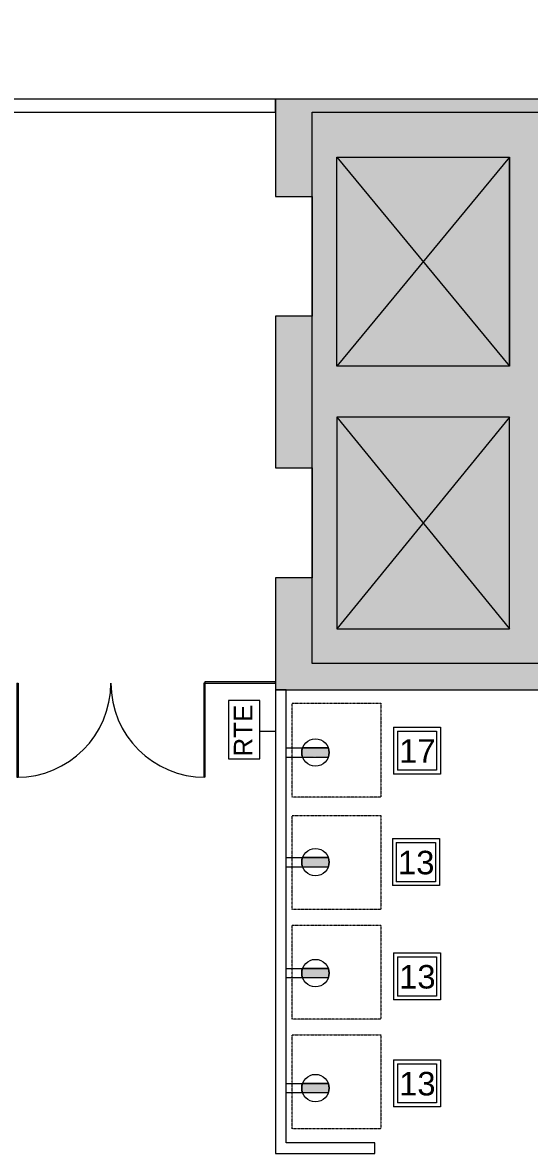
# Model space of a CAD drawing. Header units: inches. Extents: x 1 to 4574, y -953 to 1388.
# Drawn here: x 2174 to 2367.8, y -341.2 to 91.7 of the extents above; entities that cross this region are included whole.
import ezdxf

# ---------------------------------------------------------------- set-up
doc = ezdxf.new("R2010")
doc.units = ezdxf.units.IN
doc.header["$MEASUREMENT"] = 0
doc.linetypes.add('Overhead', pattern=[0.15625, 0.09375, -0.0625])
for name, color, linetype, lineweight in [('3rd Floor Revit Background_dwg', 8, 'Continuous', 9), ('A-ANNO-NOTE', 131, 'Continuous', 20), ('A-DETL-GENF', 92, 'Continuous', 9), ('A-DETL-MEDM', 33, 'Continuous', 20), ('A-DETL-THIN', 151, 'Continuous', 9), ('A-DOOR', 31, 'Continuous', 9), ('A-FLOR-OVHD', 1, 'Overhead', 9), ('A-WALL', 113, 'Continuous', 50), ('AWAEX', 7, 'Continuous', 9), ('G-ANNO-TEXT', 231, 'Continuous', 9), ('I-WALL', 2, 'Continuous', 9)]:
    doc.layers.add(name, color=color, linetype=linetype, lineweight=lineweight)
doc.styles.add('Arial', font='arial.ttf', dxfattribs={"height": 9})
doc.styles.add('Arial_4', font='arial.ttf', dxfattribs={"height": 7.125})

# ---------------------------------------------------------------- blocks, each defined once
blk = doc.blocks.new('Double-Glass - No Frame - 72_ x 96_-2616943-3rd Floor New Construction - Tel_Data_Elec Plan')
at = {"layer": 'A-DOOR', "color": 250, "lineweight": 20}
for p, q in [((-36, -0.25), (-36, -36.25)), ((-36, -0.25), (-35.5, -0.25)), ((-35.5, -0.25), (-35.5, -36.25)), ((35.5, -0.25), (35.5, -36.25)), ((36, -0.25), (35.5, -0.25)), ((36, -0.25), (36, -36.25)), ((-36, -36.25), (-35.5, -36.25))]:
    blk.add_line(p, q, dxfattribs=at)
at = {"layer": 'A-DOOR'}
for centre, start, end in [((-36, -0.25), 270, 360), ((36, -0.25), 180, 270)]:
    blk.add_arc(centre, 36, start, end, dxfattribs=at)
blk = doc.blocks.new('3rd Floor Revit Background_dwg-1506769-3rd Floor New Construction - Tel_Data_Elec Plan')
at = {"layer": 'AWAEX'}
for p, q in [((863.19, 62.36), (393.16, 62.36)), ((482.62, 40.18), (416.62, -39.82)), ((416.62, 40.18), (482.62, -39.82)), ((482.62, -39.82), (482.62, 40.18)), ((482.62, -59.36), (416.62, -140.36)), ((416.62, -59.36), (482.62, -140.36)), ((482.62, -140.36), (482.62, -59.36)), ((393.16, -161.23), (393.16, -163.73))]:
    blk.add_line(p, q, dxfattribs=at)
at = {"layer": 'AWAEX', "flags": 128}
for points in [[(393.16, 57.36), (393.16, 25.14), (407.16, 25.14)], [(407.16, -120.86), (393.16, -120.86), (393.16, -160.73)], [(397.16, -163.73), (531.66, -163.73), (531.66, -147.94), (545.07, -147.94)]]:
    blk.add_lwpolyline(points, dxfattribs=at)
for points in [[(504.16, -153.73), (407.16, -153.73), (407.16, 57.36), (504.16, 57.36)], [(416.62, 40.18), (482.62, 40.18), (482.62, -39.82), (416.62, -39.82)], [(393.16, -78.73), (407.16, -78.73), (407.16, -20.73), (393.16, -20.73)], [(416.62, -140.36), (482.62, -140.36), (482.62, -59.36), (416.62, -59.36)]]:
    blk.add_lwpolyline(points, close=True, dxfattribs=at)
blk = doc.blocks.new('FORM Equipment_Fixture Tag - Square-214315-3rd Floor New Construction - Tel_Data_Elec Plan')
at = {"layer": 'A-ANNO-NOTE'}
for p, q in [((-0.09375, 0.09375), (0.09375, 0.09375)), ((-0.09375, 0.09375), (0.09375, 0.09375)), ((-0.09375, 0.09375), (0.09375, 0.09375)), ((-0.09375, 0.09375), (-0.09375, -0.09375)), ((0.09375, 0.09375), (0.09375, -0.09375)), ((-0.078125, 0.078125), (-0.078125, -0.078125)), ((-0.078125, 0.078125), (0.078125, 0.078125)), ((0.078125, 0.078125), (0.078125, -0.078125)), ((0.078125, -0.078125), (-0.078125, -0.078125)), ((0.09375, -0.09375), (-0.09375, -0.09375))]:
    blk.add_line(p, q, dxfattribs=at)

msp = doc.modelspace()

# ---------------------------------------------------------------- hatches: boundary and pattern name
at = {"layer": 'A-ANNO-NOTE', "lineweight": 9}
for points in [[(2280.84, -186.68), (2291.04, -186.33), (2281.03, -185.99)], [(2291.04, -186.33), (2290.93, -185.99), (2281.92, -186.02)], [(2280.76, -188.33), (2280.84, -186.68), (2280.76, -187.14)], [(2280.89, -189.02), (2280.84, -186.68), (2280.76, -188.33)], [(2291.16, -186.91), (2291.04, -186.33), (2280.84, -186.68), (2281.92, -186.7)], [(2291.07, -189.02), (2291.16, -186.91), (2280.84, -186.68), (2281.92, -186.92)], [(2291.07, -189.02), (2280.84, -186.68), (2280.89, -189.02), (2281.92, -189.02)], [(2280.95, -189.25), (2291.07, -189.02), (2280.89, -189.02)], [(2290.93, -189.48), (2280.95, -189.25), (2281.03, -189.48), (2281.92, -189.48)], [(2290.93, -189.48), (2291.07, -189.02), (2281.92, -189.27)], [(2291.07, -189.02), (2291.2, -188.33), (2291.16, -186.91)], [(2291.2, -188.33), (2291.21, -187.26), (2291.16, -186.91)], [(2291.2, -188.33), (2291.23, -187.73), (2291.21, -187.26)], [(2280.76, -230.33), (2280.84, -228.68), (2280.76, -229.14)], [(2280.89, -231.02), (2280.84, -228.68), (2280.76, -230.33)], [(2280.84, -228.68), (2291.04, -228.33), (2281.03, -227.99)], [(2291.16, -228.91), (2291.04, -228.33), (2280.84, -228.68), (2281.92, -228.7)], [(2280.89, -231.02), (2291.16, -228.91), (2280.84, -228.68)], [(2291.07, -231.02), (2291.16, -228.91), (2280.89, -231.02), (2281.92, -231.02)], [(2291.04, -228.33), (2290.93, -227.99), (2281.92, -228.02)], [(2291.07, -231.02), (2291.2, -230.33), (2291.16, -228.91)], [(2291.2, -230.33), (2291.21, -229.26), (2291.16, -228.91)], [(2291.2, -230.33), (2291.23, -229.73), (2291.21, -229.26)], [(2290.93, -231.48), (2280.89, -231.02), (2280.95, -231.25), (2281.92, -231.27)], [(2290.93, -231.48), (2291.07, -231.02), (2280.89, -231.02), (2281.92, -231.07)], [(2290.93, -231.48), (2280.95, -231.25), (2281.03, -231.48), (2281.92, -231.48)], [(2280.76, -272.79), (2280.84, -271.14), (2280.76, -271.61)], [(2280.89, -273.49), (2280.84, -271.14), (2280.76, -272.79)], [(2280.84, -271.14), (2291.04, -270.8), (2281.03, -270.46)], [(2291.16, -271.38), (2291.04, -270.8), (2280.84, -271.14), (2281.92, -271.17)], [(2280.89, -273.49), (2291.16, -271.38), (2280.84, -271.14)], [(2291.07, -273.49), (2291.16, -271.38), (2280.89, -273.49), (2281.92, -273.49)], [(2291.04, -270.8), (2290.93, -270.46), (2281.92, -270.49)], [(2291.07, -273.49), (2291.2, -272.79), (2291.16, -271.38)], [(2291.2, -272.79), (2291.21, -271.73), (2291.16, -271.38)], [(2291.2, -272.79), (2291.23, -272.2), (2291.21, -271.73)], [(2290.93, -273.94), (2280.89, -273.49), (2280.95, -273.72), (2281.92, -273.74)], [(2290.93, -273.94), (2291.07, -273.49), (2280.89, -273.49), (2281.92, -273.54)], [(2290.93, -273.94), (2280.95, -273.72), (2281.03, -273.94), (2281.92, -273.94)], [(2280.76, -316.81), (2280.84, -315.16), (2280.76, -315.63)], [(2280.89, -317.51), (2280.84, -315.16), (2280.76, -316.81)], [(2280.84, -315.16), (2291.04, -314.82), (2281.03, -314.48)], [(2291.16, -315.4), (2291.04, -314.82), (2280.84, -315.16), (2281.92, -315.19)], [(2280.89, -317.51), (2291.16, -315.4), (2280.84, -315.16)], [(2291.07, -317.51), (2291.16, -315.4), (2280.89, -317.51), (2281.92, -317.51)], [(2291.04, -314.82), (2290.93, -314.48), (2281.92, -314.51)], [(2291.07, -317.51), (2291.2, -316.81), (2291.16, -315.4)], [(2291.2, -316.81), (2291.21, -315.75), (2291.16, -315.4)], [(2291.2, -316.81), (2291.23, -316.22), (2291.21, -315.75)], [(2290.93, -317.96), (2280.89, -317.51), (2280.95, -317.74), (2281.92, -317.76)], [(2290.93, -317.96), (2291.07, -317.51), (2280.89, -317.51), (2281.92, -317.56)], [(2290.93, -317.96), (2280.95, -317.74), (2281.03, -317.96), (2281.92, -317.96)]]:
    msp.add_hatch(color=256, dxfattribs=at).paths.add_polyline_path(points, flags=0)
at = {"layer": 'A-DETL-GENF'}
h = msp.add_hatch(color=9, dxfattribs=at)
h.paths.add_polyline_path([(3407.25, -163.73), (3408.55, -163.73), (3408.55, 78.29), (3121.05, 78.29), (3121.05, -163.73), (3390.72, -163.73)], flags=0)
h.paths.add_polyline_path([(2284.73, -163.73), (2409.23, -163.73), (2409.23, -147.94), (2631.27, -147.94), (2631.27, -163.73), (2744.77, -163.73), (2744.77, 62.36), (2270.73, 62.36), (2270.73, 25.14), (2284.73, 25.14), (2284.73, -20.73), (2270.73, -20.73), (2270.73, -78.73), (2284.73, -78.73), (2284.73, -120.86), (2270.73, -120.86), (2270.73, -163.73), (2281.92, -163.73)], flags=0)
h.paths.add_polyline_path([(2128.73, -163.73), (2142.23, -163.73), (2142.23, -120.86), (2128.73, -120.86), (2128.73, -76.86), (2142.23, -76.86), (2142.23, -18.86), (2128.73, -18.86), (2128.73, 25.14), (2142.23, 25.14), (2142.23, 62.36), (2018.55, 62.36), (2018.55, 94.66), (1992.98, 120.23), (1915.14, 120.23), (1915.14, 18.14), (1878.64, 18.1), (1878.64, -163.73), (2067.76, -163.73)], flags=0)
h.paths.add_polyline_path([(1531.04, 330.78), (1535.92, 330.78), (1661.25, 456.11), (1548.36, 569.01), (1486.08, 569.01), (1486.07, 773.5), (1372.01, 773.5), (1372.01, 330.78), (1530.26, 330.78)], flags=0)

# ---------------------------------------------------------------- linework, layer by layer
at = {"layer": 'A-ANNO-NOTE'}
for p, q in [((2274.73, -185.99), (2290.93, -185.99)), ((2290.93, -185.99), (2281.03, -185.99)), ((2274.73, -189.48), (2290.93, -189.48)), ((2281.03, -189.48), (2290.93, -189.48)), ((2274.73, -227.99), (2290.93, -227.99)), ((2290.93, -227.99), (2281.03, -227.99)), ((2274.73, -231.48), (2290.93, -231.48)), ((2281.03, -231.48), (2290.93, -231.48)), ((2274.73, -270.46), (2290.93, -270.46)), ((2290.93, -270.46), (2281.03, -270.46)), ((2274.73, -273.94), (2290.93, -273.94)), ((2281.03, -273.94), (2290.93, -273.94)), ((2274.73, -314.48), (2290.93, -314.48)), ((2290.93, -314.48), (2281.03, -314.48)), ((2274.73, -317.96), (2290.93, -317.96)), ((2281.03, -317.96), (2290.93, -317.96))]:
    msp.add_line(p, q, dxfattribs=at)
for centre in [(2285.98, -187.73), (2285.98, -229.73), (2285.98, -272.2), (2285.98, -316.22)]:
    msp.add_circle(centre, 5.25, dxfattribs=at)
for centre, start, end in [((2285.98, -187.73), 160.6207, 199.3793), ((2285.98, -187.73), 340.6207, 19.3793), ((2285.98, -229.73), 160.6207, 199.3793), ((2285.98, -229.73), 340.6207, 19.3793), ((2285.98, -272.2), 160.6207, 199.3793), ((2285.98, -272.2), 340.6207, 19.3793), ((2285.98, -316.22), 160.6207, 199.3793), ((2285.98, -316.22), 340.6207, 19.3793)]:
    msp.add_arc(centre, 5.25, start, end, dxfattribs=at)
at = {"layer": 'A-DETL-MEDM'}
for p, q in [((2744.77, 62.36), (2270.73, 62.36)), ((2270.73, 62.36), (2270.73, 25.14)), ((2270.73, 25.14), (2284.73, 25.14)), ((2284.73, 25.14), (2284.73, -20.73)), ((2284.73, -20.73), (2270.73, -20.73)), ((2270.73, -20.73), (2270.73, -78.73)), ((2270.73, -78.73), (2284.73, -78.73)), ((2284.73, -78.73), (2284.73, -120.86)), ((2284.73, -120.86), (2270.73, -120.86)), ((2270.73, -120.86), (2270.73, -163.73)), ((2270.73, -163.73), (2409.23, -163.73))]:
    msp.add_line(p, q, dxfattribs=at)
at = {"layer": 'A-DETL-THIN'}
for p, q in [((2264.73, -167.85), (2252.73, -167.85)), ((2252.73, -167.85), (2252.73, -190.22)), ((2264.73, -179.73), (2264.73, -167.85)), ((2270.73, -179.73), (2264.73, -179.73)), ((2264.73, -190.22), (2264.73, -179.73)), ((2252.73, -190.22), (2264.73, -190.22))]:
    msp.add_line(p, q, dxfattribs=at)
at = {"layer": 'A-FLOR-OVHD'}
for p, q in [((2277.05, -204.85), (2277.05, -168.85)), ((2277.05, -168.85), (2311.05, -168.85)), ((2311.05, -168.85), (2311.05, -204.85)), ((2311.05, -204.85), (2277.05, -204.85)), ((2277.05, -247.85), (2277.05, -211.85)), ((2277.05, -211.85), (2311.05, -211.85)), ((2311.05, -211.85), (2311.05, -247.85)), ((2311.05, -247.85), (2277.05, -247.85)), ((2277.05, -289.85), (2277.05, -253.85)), ((2277.05, -253.85), (2311.05, -253.85)), ((2311.05, -253.85), (2311.05, -289.85)), ((2311.05, -289.85), (2277.05, -289.85)), ((2277.05, -331.85), (2277.05, -295.85)), ((2277.05, -295.85), (2311.05, -295.85)), ((2311.05, -295.85), (2311.05, -331.85)), ((2311.05, -331.85), (2277.05, -331.85))]:
    msp.add_line(p, q, dxfattribs=at)
at = {"layer": 'A-WALL', "color": 250, "lineweight": 20}
for p, q in [((2270.73, 62.36), (2142.23, 62.36)), ((2270.73, 57.36), (2270.73, 62.36)), ((2142.23, 57.36), (2270.73, 57.36)), ((2270.73, -163.73), (2270.73, -341.22)), ((2274.73, -163.73), (2270.73, -163.73)), ((2274.73, -337.22), (2274.73, -163.73)), ((2308.73, -337.22), (2274.73, -337.22)), ((2308.73, -341.22), (2308.73, -337.22)), ((2270.73, -341.22), (2308.73, -341.22))]:
    msp.add_line(p, q, dxfattribs=at)
at = {"layer": 'I-WALL', "color": 250, "lineweight": 20}
for p, q in [((2270.73, -160.73), (2243.73, -160.73)), ((2243.73, -160.73), (2243.73, -161.23)), ((2243.73, -161.23), (2270.73, -161.23)), ((2270.73, -161.23), (2270.73, -160.73))]:
    msp.add_line(p, q, dxfattribs=at)

# ---------------------------------------------------------------- block references
at = {"layer": '3rd Floor Revit Background_dwg', "color": 7}
msp.add_blockref('3rd Floor Revit Background_dwg-1506769-3rd Floor New Construction - Tel_Data_Elec Plan', (1877.58, 0), dxfattribs=at)
at = {"layer": 'A-ANNO-NOTE', "xscale": 96, "yscale": 96, "zscale": 96}
for p in [(2324.86, -187.03), (2324.43, -229.73), (2324.86, -273.47), (2324.86, -314.39)]:
    msp.add_blockref('FORM Equipment_Fixture Tag - Square-214315-3rd Floor New Construction - Tel_Data_Elec Plan', p, dxfattribs=at)
at = {"layer": 'A-DOOR', "lineweight": 13}
msp.add_blockref('Double-Glass - No Frame - 72_ x 96_-2616943-3rd Floor New Construction - Tel_Data_Elec Plan', (2207.73, -160.98), dxfattribs=at)

# ---------------------------------------------------------------- texts
at = {"layer": 'A-ANNO-NOTE', "lineweight": 9, "char_height": 9, "width": 16.7484, "attachment_point": 2, "line_spacing_factor": 0.941778, "style": 'Arial'}
for s, insert in [('17', (2324.96, -182.68)), ('13', (2324.53, -225.38)), ('13', (2324.96, -269.11)), ('13', (2324.96, -310.03))]:
    msp.add_mtext(s, dxfattribs=dict(at, insert=insert))
at = {"layer": 'G-ANNO-TEXT', "color": 7, "insert": (2254.76, -189.31), "char_height": 7.125, "width": 24.24, "attachment_point": 1, "rotation": 90, "style": 'Arial_4'}
msp.add_mtext('RTE', dxfattribs=at)

doc.saveas('drawing.dxf')
